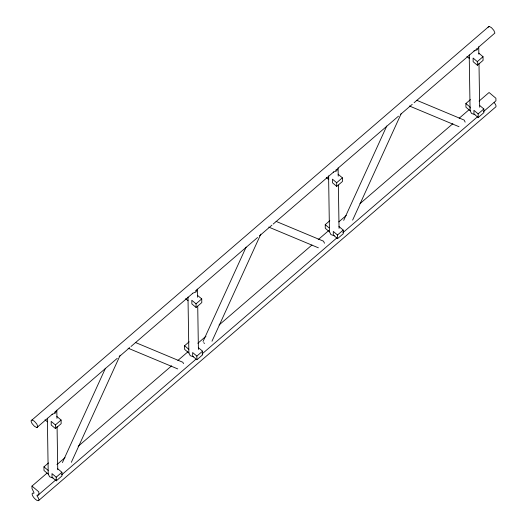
<?xml version="1.0" encoding="UTF-8"?>
<svg xmlns="http://www.w3.org/2000/svg" width="527" height="527" viewBox="0 0 527 527"><rect width="100%" height="100%" fill="white"/><g stroke="black" fill="none" stroke-linecap="round" stroke-linejoin="round"><path stroke-width="0.79" d="M62.417 462.594L105.466 368.221M71.336 462.337L120.189 355.231M203.06 341.489L246.109 247.117M211.979 341.232L260.832 234.126M343.703 220.385L386.752 126.012M352.622 220.128L401.133 113.773M31.976 486.092L32.015 488.615L33.893 492.449L33.906 493.285L32.536 493.14A4.815 1.765 49.3 0 0 35.553 499.418A4.815 1.765 49.3 0 0 38.458 498.127L37.055 495.94L37.042 495.097L38.023 495.209L38.846 494.372L38.807 491.849L31.976 486.092L46.943 473.2M478.338 47.417L494.899 33.049L493.871 30.421L491.447 27.648L489.043 26.35L30.974 420.875L32.002 423.504L34.433 426.277L36.837 427.575L52.423 414.15M36.837 427.575L37.806 426.633L36.778 424.004L34.354 421.231L31.949 419.933M488.068 27.292L489.043 26.35M54.294 412.542L117.277 358.307M119.148 356.7L129.754 347.57M130.999 346.496L192.73 293.335M195.227 291.187L257.584 237.493M259.455 235.885L271.932 225.148M273.177 224.074L333.663 171.986M335.534 170.379L336.786 169.305M338.031 168.225L398.517 116.144M400.388 114.53L412.239 104.333M414.11 102.719L474.596 50.638M475.841 49.564L477.093 48.491M61.092 420.026L61.152 423.682L55.454 428.589L55.394 424.933L61.092 420.026L56.87 416.468M201.736 298.921L201.795 302.577L196.097 307.485L196.037 303.829L201.736 298.921L197.513 295.364M342.379 177.816L342.438 181.479L336.74 186.38L336.681 182.724L342.379 177.816L338.156 174.259M483.022 56.712L483.081 60.374L477.383 65.276L477.33 61.619L483.022 56.712L478.799 53.155M47.351 418.148L48.227 474.069L44.004 470.506L43.945 466.85L48.504 462.923M187.994 297.05L188.87 352.965L184.648 349.408L184.588 345.745L189.147 341.825M325.231 224.647L329.461 228.204L329.513 231.86L325.291 228.303L325.231 224.647L329.79 220.721M465.881 103.542L470.104 107.1L470.163 110.756L465.934 107.198L465.881 103.542L470.433 99.616M56.916 464.61L65.025 457.634M78.121 446.356L171.657 365.81M177.895 360.442L187.875 351.852M197.849 343.261L205.958 336.279M219.054 325.001L311.964 244.996M318.203 239.627L328.802 230.503M338.782 221.907L346.265 215.464M359.981 203.653L452.897 123.647M459.136 118.279L469.109 109.688M479.089 101.092L489.069 92.502L495.9 98.259L495.94 100.782L483.266 111.823M61.909 472.284L61.969 475.94L56.27 480.848L56.218 477.185L61.909 472.284L57.687 468.727M202.559 351.18L202.612 354.836L196.92 359.743L196.861 356.087L202.559 351.18L198.33 347.622M343.202 230.075L343.255 233.738L337.563 238.639L337.504 234.983L343.202 230.075L338.973 226.518M483.845 108.97L483.905 112.633L478.206 117.534L478.147 113.878L483.845 108.97L479.623 105.413M38.023 495.209L56.106 479.636M61.718 474.801L195.787 359.355M202.025 353.986L336.72 238.006M342.958 232.638L477.653 116.658M38.497 500.65L495.584 107.067A4.815 1.765 49.3 0 0 495.545 104.537L494.148 102.357M473.925 50.967L477.324 49.742L478.727 46.831L478.845 54.176M333.295 172.105L336.694 170.88L338.097 167.968L338.222 176.13M192.651 293.21L196.051 291.984L197.454 289.073L197.579 297.235M52.002 414.308L55.407 413.089L56.811 410.177L56.936 418.333M474.926 114.616L471.513 113.437L470.091 110.545M334.289 235.753L330.884 234.574L329.461 231.682M193.646 356.858L190.24 355.679L188.818 352.787M53.003 477.963L49.591 476.783L48.174 473.892M416.752 100.288L464.135 120.07L465.157 122.132M409.38 105.986L459.024 126.711M276.108 221.393L323.492 241.175L324.513 243.237M268.737 227.091L318.38 247.815M135.465 342.497L182.849 362.273L183.528 363.65M128.094 348.195L177.731 368.913M477.33 61.619L473.101 58.062L473.16 61.718L477.383 65.276M466.929 56.461L469.34 58.497L469.28 54.841M478.147 113.878L473.925 110.321L473.984 113.977L478.206 117.534M336.681 182.724L332.458 179.167L332.517 182.823L336.74 186.38M326.279 177.566L328.696 179.602L328.637 175.946M337.504 234.983L333.281 231.425L333.334 235.082L337.563 238.639M196.037 303.829L191.815 300.271L191.874 303.927L196.097 307.485M185.636 298.671L188.053 300.706M184.588 345.745L188.811 349.309M196.861 356.087L192.638 352.523L192.691 356.186L196.92 359.743M55.394 424.933L51.172 421.369L51.231 425.032L55.454 428.589M44.993 419.775L47.404 421.811M43.945 466.85L48.168 470.407M56.218 477.185L51.995 473.628L52.048 477.291L56.27 480.848M203.738 342.543L204.417 343.597M478.984 63.154L479.675 107.218M469.261 57.502L470.051 108.101M338.367 185.102L339.045 228.356M328.591 176.196L329.395 227.605M197.724 306.207L198.402 349.46M57.068 426.495L57.746 469.741"/></g></svg>
